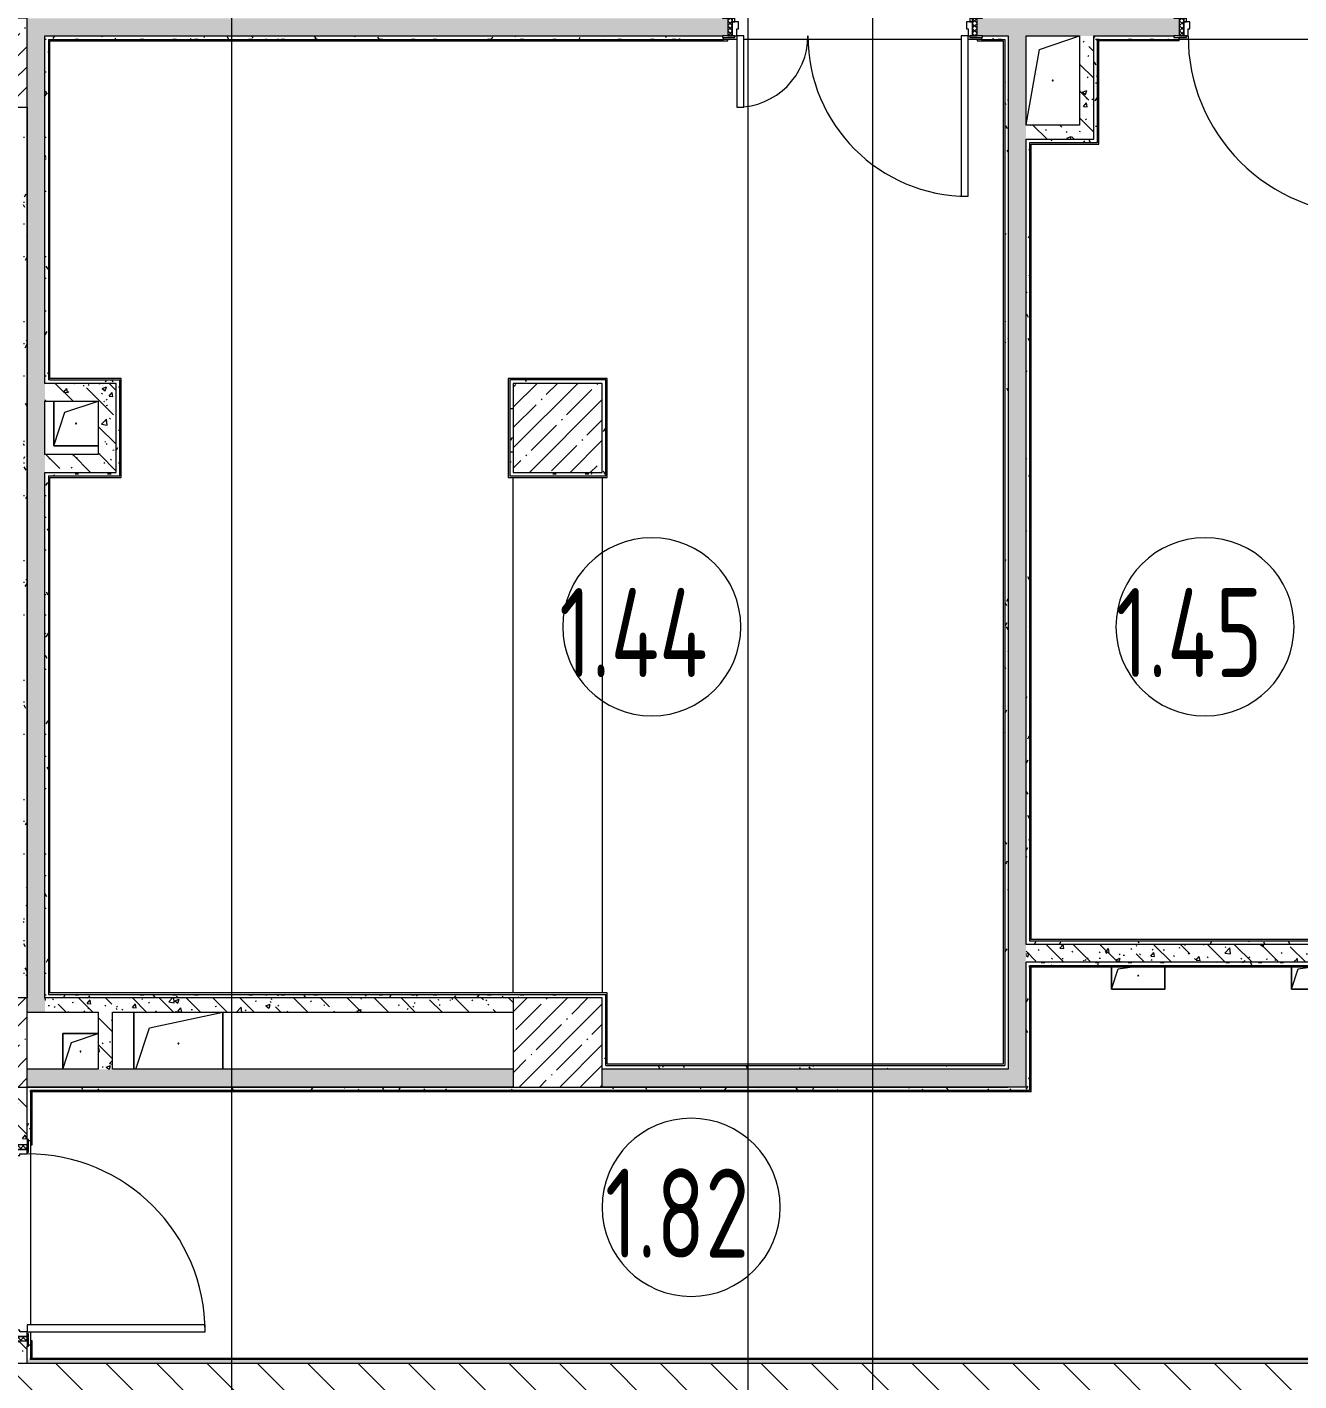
# Model space of a CAD drawing. Header units: millimetres. Extents: x -1113 to 415037, y -3642 to 354837.
# Drawn here: x 70875 to 78017, y 13364 to 20964 of the extents above; entities that cross this region are included whole.
import ezdxf

# ---------------------------------------------------------------- set-up
doc = ezdxf.new("R2010")
doc.units = ezdxf.units.MM
for name, color, linetype, lineweight in [('A-AREA-IDEN', 7, 'Continuous', 9), ('A-DOOR-2', 7, 'Continuous', 5), ('A-DOOR-FRAM-2', 7, 'Continuous', 5), ('A-FLOR', 7, 'Continuous', 9), ('A-GENM', 7, 'Continuous', 9), ('A-WALL', 7, 'Continuous', 5), ('I-WALL', 7, 'Continuous', 5), ('S-COLS', 7, 'Continuous', 9), ('S-COLS-1', 7, 'Continuous', 5), ('Оси', 7, 'Continuous', 9)]:
    doc.layers.add(name, color=color, linetype=linetype, lineweight=lineweight)
for name, color, linetype, lineweight, true_color in [('A-DOOR-1', 7, 'Continuous', 5, 0xc0c0c0), ('A-DOOR-FRAM-1', 7, 'Continuous', 5, 0xc0c0c0), ('A-WALL-1', 9, 'Continuous', 5, 0x808080), ('A-WALL-FNSH-1', 9, 'Continuous', 5, 0x808080)]:
    doc.layers.add(name, color=color, linetype=linetype, lineweight=lineweight, true_color=true_color)
doc.styles.add('СПДС', font='ГОСТ тип А.ttf', dxfattribs={"width": 0.9})
pattern_1 = [(135, (64.7, -136.06), (-150.8683, -150.8683), [213.36, -35.56, 7.112, -35.56]), (135, (64.7, 14.71), (-150.8683, -150.8683), []), (50, (64.7, -136.06), (255.05767, -22.3145), [26.67, -293.37]), (355, (64.7, -136.06), (-49.3404, 267.4791), [21.336, -234.696]), (100.451, (85.96, -137.92), (205.7195, 245.16356), [22.666, -249.326]), (46.184, (64.7, -64.94), (379.511, -58.86), [40.005, -440.055]), (96.636, (96.33, -69.85), (332.3634, 346.3991), [33.999, -373.989]), (351.184, (64.7, -64.94), (332.3669, 346.3953), [32.004, -352.044]), (21, (100.26, -82.72), (212.26017, -143.1711), [26.67, -293.37]), (326, (100.26, -82.72), (86.5224, 257.8632), [21.336, -234.696]), (71.451, (117.95, -94.65), (298.78395, 114.6901), [22.666, -249.326]), (37.5, (64.7, -136.06), (4.32385, 118.37751), [6.706, -225.146, 6.706, -231.546, -235.585]), (37.5, (64.7, -136.06), (4.32385, 118.37751), [-470.103, 6.706, -228.879]), (7.5, (64.7, -136.06), (93.54758, 140.2533), [6.706, -129.134, 6.706, -219.812, -89.789]), (7.5, (64.7, -136.06), (93.54758, 140.2533), [-362.356, 6.706, -83.083]), (327.5, (-14.6, -136.06), (189.82734, -8.02019), [6.706, -82.194, 6.706, -270.662, -368.046]), (327.5, (-14.6, -136.06), (189.82734, -8.02019), [-366.268, 6.706, -361.34]), (317.5, (-50.16, -136.06), (207.38114, 35.59764), [6.706, -108.864, 6.706, -177.495, -261.366]), (317.5, (-50.16, -136.06), (207.38114, 35.59764), [-299.771, 6.706, -254.66])]
pattern_2 = [(135, (1751.41, 114.685), (-14.14214, -14.14214), []), (225, (1751.41, 114.685), (14.14214, -14.14214), [])]
pattern_3 = [(45, (-371.384, 114.685), (-14.1421, 14.1421), []), (135, (-371.384, 114.685), (-14.1421, -14.1421), [])]
pattern_4 = [(0, (64.7, -136.06), (243.84, 60.96), [20.117, -162.763, 20.117, -162.763, -975.36]), (0, (64.7, -136.06), (243.84, 60.96), [-365.76, 20.117, -345.643, 20.117, -162.763, -426.72]), (0, (64.7, -136.06), (243.84, 60.96), [-914.4, 20.117, -101.803, 20.117, -284.683]), (120, (156.14, -105.58), (-174.71291, 180.691634), [20.117, -162.763, 20.117, -162.763, -975.36]), (120, (156.14, -105.58), (-174.71291, 180.691634), [-365.76, 20.117, -345.643, 20.117, -162.763, -426.72]), (120, (156.14, -105.58), (-174.71291, 180.691634), [-914.4, 20.117, -101.803, 20.117, -284.683]), (240, (186.62, 16.34), (-69.12709, -241.651634), [20.117, -162.763, 20.117, -162.763, -975.36]), (240, (186.62, 16.34), (-69.12709, -241.651634), [-365.76, 20.117, -345.643, 20.117, -162.763, -426.72]), (240, (186.62, 16.34), (-69.12709, -241.651634), [-914.4, 20.117, -101.803, 20.117, -284.683])]

# ---------------------------------------------------------------- blocks, each defined once
blk = doc.blocks.new('110_Дверь_СКБ_2Ст - Д-10а_п__ СОШ_Дв_1450x2100h_Горячий цех 2-32185694-Объем проектирования 1 этажа')
at = {"layer": 'A-DOOR-2'}
h = blk.add_hatch(dxfattribs=at)
h.set_pattern_fill('FP_56', color=256, style=0, pattern_type=2)
h.set_pattern_definition([(135, (1601.41, 114.685), (-14.14214, -14.14214), []), (225, (1601.41, 114.685), (14.14214, -14.14214), [])])
h.paths.add_polyline_path([(712.5, 50), (687.5, 50), (687.5, -50), (712.5, -50)])
at = {"layer": 'A-DOOR-FRAM-2'}
h = blk.add_hatch(dxfattribs=at)
h.set_pattern_fill('FP_57', color=256, style=0, pattern_type=2)
h.set_pattern_definition([(45, (-521.384, 114.685), (-14.1421, 14.1421), []), (135, (-521.384, 114.685), (-14.1421, -14.1421), [])])
h.paths.add_polyline_path([(-687.5, 50), (-687.5, -50), (-662.5, -50), (-662.5, 50)])
at = {"layer": 'A-DOOR-1'}
for p, q in [((-637.5, 950), (-637.5, 50)), ((-597.5, 950), (-637.5, 950)), ((-597.5, 50), (-597.5, 950)), ((662.5, 450), (622.5, 450)), ((622.5, 450), (622.5, 50)), ((662.5, 50), (662.5, 450)), ((-637.5, 50), (-597.5, 50)), ((622.5, 50), (662.5, 50))]:
    blk.add_line(p, q, dxfattribs=at)
for centre, radius, start, end in [((-637.5, 50), 900, 0, 90), ((662.5, 50), 400, 90, 180)]:
    blk.add_arc(centre, radius, start, end, dxfattribs=at)
at = {"layer": 'A-DOOR-FRAM-1'}
for p, q in [((-647.5, 58), (-717.5, 58)), ((-717.5, 58), (-717.5, 50)), ((-717.5, 50), (-647.5, 50)), ((-662.5, 50), (-687.5, 50)), ((-687.5, 50), (-687.5, -50)), ((-637.5, 50), (-662.5, 50)), ((-662.5, 50), (-662.5, -30)), ((-662.5, -50), (-662.5, 50)), ((-647.5, 50), (-647.5, 58)), ((-637.5, 10), (-637.5, 50)), ((-627.5, 10), (-637.5, 10)), ((-627.5, -30), (-627.5, 10)), ((662.5, 10), (652.5, 10)), ((652.5, 10), (652.5, -30)), ((662.5, 50), (662.5, 10)), ((687.5, 50), (662.5, 50)), ((742.5, 58), (672.5, 58)), ((672.5, 58), (672.5, 50)), ((672.5, 50), (742.5, 50)), ((687.5, -30), (687.5, 50)), ((712.5, 50), (687.5, 50)), ((687.5, 50), (687.5, -50)), ((712.5, -50), (712.5, 50)), ((742.5, 50), (742.5, 58)), ((-647.5, -50), (-717.5, -50)), ((-717.5, -50), (-717.5, -58)), ((-717.5, -58), (-647.5, -58)), ((-687.5, -50), (-662.5, -50)), ((-662.5, -30), (-627.5, -30)), ((-647.5, -30), (-662.5, -30)), ((-662.5, -30), (-662.5, -50)), ((-662.5, -50), (-647.5, -50)), ((-647.5, -50), (-647.5, -30)), ((-647.5, -58), (-647.5, -50)), ((652.5, -30), (687.5, -30)), ((687.5, -30), (672.5, -30)), ((672.5, -30), (672.5, -50)), ((672.5, -50), (687.5, -50)), ((742.5, -50), (672.5, -50)), ((672.5, -50), (672.5, -58)), ((672.5, -58), (742.5, -58)), ((687.5, -50), (687.5, -30)), ((687.5, -50), (712.5, -50)), ((742.5, -58), (742.5, -50))]:
    blk.add_line(p, q, dxfattribs=at)
blk = doc.blocks.new('110_Дверь_СКБ_1Ст_Внутренняя1 - Д-11п 1100x2100h_кладовые _все__ коридор _между помещениями блока столовой__ моечные _все_ 2-32102277-Объем проектирования 1 этажа')
at = {"layer": 'A-DOOR-2'}
h = blk.add_hatch(dxfattribs=at)
h.set_pattern_fill('FP_44', color=256, style=0, pattern_type=2)
h.set_pattern_definition(pattern_2)
h.paths.add_polyline_path([(537.5, -50), (562.5, -50), (562.5, 50), (537.5, 50)])
at = {"layer": 'A-DOOR-FRAM-2'}
h = blk.add_hatch(dxfattribs=at)
h.set_pattern_fill('FP_45', color=256, style=0, pattern_type=2)
h.set_pattern_definition(pattern_3)
h.paths.add_polyline_path([(-512.5, -50), (-512.5, 50), (-537.5, 50), (-537.5, -50)])
at = {"layer": 'A-DOOR-1'}
for p, q in [((-487.5, 1050), (-487.5, 50)), ((-447.5, 1050), (-487.5, 1050)), ((-447.5, 50), (-447.5, 1050)), ((-487.5, 50), (-447.5, 50))]:
    blk.add_line(p, q, dxfattribs=at)
blk.add_arc((-487.5, 50), 1000, 360, 90, dxfattribs=at)
at = {"layer": 'A-DOOR-FRAM-1'}
for p, q in [((-497.5, 58), (-567.5, 58)), ((-567.5, 58), (-567.5, 50)), ((-567.5, 50), (-497.5, 50)), ((-512.5, 50), (-537.5, 50)), ((-537.5, 50), (-537.5, -50)), ((-487.5, 50), (-512.5, 50)), ((-512.5, 50), (-512.5, -30)), ((-512.5, -50), (-512.5, 50)), ((-497.5, 50), (-512.5, 50)), ((-512.5, 50), (-512.5, 49)), ((-512.5, 49), (-497.5, 49)), ((-497.5, 50), (-497.5, 58)), ((-497.5, 49), (-497.5, 50)), ((-487.5, 10), (-487.5, 50)), ((-477.5, 10), (-487.5, 10)), ((-477.5, -30), (-477.5, 10)), ((512.5, 10), (502.5, 10)), ((502.5, 10), (502.5, -30)), ((512.5, 50), (512.5, 10)), ((537.5, 50), (512.5, 50)), ((592.5, 58), (522.5, 58)), ((522.5, 58), (522.5, 50)), ((537.5, 50), (522.5, 50)), ((522.5, 50), (522.5, 49)), ((522.5, 50), (592.5, 50)), ((522.5, 49), (537.5, 49)), ((537.5, -30), (537.5, 50)), ((562.5, 50), (537.5, 50)), ((537.5, 50), (537.5, -50)), ((537.5, 49), (537.5, 50)), ((562.5, -50), (562.5, 50)), ((592.5, 50), (592.5, 58)), ((-497.5, -50), (-567.5, -50)), ((-567.5, -50), (-567.5, -58)), ((-567.5, -58), (-497.5, -58)), ((-537.5, -50), (-512.5, -50)), ((-512.5, -30), (-477.5, -30)), ((-497.5, -30), (-512.5, -30)), ((-512.5, -30), (-512.5, -50)), ((-512.5, -50), (-497.5, -50)), ((-497.5, -50), (-497.5, -30)), ((-497.5, -58), (-497.5, -50)), ((502.5, -30), (537.5, -30)), ((537.5, -30), (522.5, -30)), ((522.5, -30), (522.5, -50)), ((522.5, -50), (537.5, -50)), ((592.5, -50), (522.5, -50)), ((522.5, -50), (522.5, -58)), ((522.5, -58), (592.5, -58)), ((537.5, -50), (537.5, -30)), ((537.5, -50), (562.5, -50)), ((592.5, -58), (592.5, -50))]:
    blk.add_line(p, q, dxfattribs=at)
blk = doc.blocks.new('BSC_Колонна _Прямоугольная - 500х500-V91-Объем проектирования 1 этажа')
at = {"layer": 'S-COLS-1'}
h = blk.add_hatch(dxfattribs=at)
h.set_pattern_fill('FP_109', color=256, style=0, pattern_type=2)
h.set_pattern_definition([(45, (-70560, -15400), (-114.04925, 114.04925), []), (45, (-70445.95, -15400), (-114.04925, 114.04925), [201.613, -40.323, 6.706, -33.617])])
h.paths.add_polyline_path([(-222.9, -250), (250, -250), (250, 250), (-250, 250), (-250, -250)])
for p, q in [((250, 250), (-250, 250)), ((-250, 250), (-250, -250)), ((250, -250), (250, 250)), ((-250, -250), (250, -250))]:
    blk.add_line(p, q, dxfattribs=at)
blk = doc.blocks.new('BSC_Колонна _Прямоугольная - 500х500-V92-Объем проектирования 1 этажа')
at = {"layer": 'S-COLS-1'}
h = blk.add_hatch(dxfattribs=at)
h.set_pattern_fill('FP_110', color=256, style=0, pattern_type=2)
h.set_pattern_definition([(45, (-73790, -15400), (-114.04925, 114.04925), []), (45, (-73675.95, -15400), (-114.04925, 114.04925), [201.613, -40.323, 6.706, -33.617])])
h.paths.add_polyline_path([(250, -250), (250, 250), (-250, 250), (-250, -250), (157.5, -250)])
for p, q in [((250, 250), (-250, 250)), ((-250, 250), (-250, -250)), ((250, -250), (250, 250)), ((-250, -250), (250, -250))]:
    blk.add_line(p, q, dxfattribs=at)
blk = doc.blocks.new('GM_Отверстие прямоугольное _в плите_ - Отверстие-V130-Объем проектирования 1 этажа')
at = {"layer": 'A-GENM'}
for p, q in [((-150, -75), (-150, 47)), ((-150, 47), (-150, -75)), ((-150, -75), (-112.5, 37.5)), ((-112.5, 37.5), (-46, 47)), ((150, 47), (150, -75)), ((150, -75), (150, 47)), ((150, -75), (-150, -75)), ((-150, -75), (150, -75))]:
    blk.add_line(p, q, dxfattribs=at)
for start, end in [(360, 180), (180, 360)]:
    blk.add_arc((0, 0), 2.5, start, end, dxfattribs=at)
blk = doc.blocks.new('BSC_Колонна _Прямоугольная - 500х500-V131-Объем проектирования 1 этажа')
at = {"layer": 'S-COLS-1'}
h = blk.add_hatch(dxfattribs=at)
h.set_pattern_fill('FP_132', color=256, style=0, pattern_type=2)
h.set_pattern_definition([(45, (-70560, -20900), (-114.04925, 114.04925), []), (45, (-70445.95, -20900), (-114.04925, 114.04925), [201.613, -40.323, 6.706, -33.617])])
h.paths.add_polyline_path([(-250, -250), (250, -250), (250, 250), (-250, 250), (-250, -237.6)])
for p, q in [((250, 250), (-250, 250)), ((-250, 250), (-250, -250)), ((250, -250), (250, 250)), ((-250, -250), (250, -250))]:
    blk.add_line(p, q, dxfattribs=at)
blk = doc.blocks.new('BSC_Колонна _Прямоугольная - 500х500-V133-Объем проектирования 1 этажа')
at = {"layer": 'S-COLS-1'}
h = blk.add_hatch(dxfattribs=at)
h.set_pattern_fill('FP_135', color=256, style=0, pattern_type=2)
h.set_pattern_definition([(45, (-73790, -18850), (-114.04925, 114.04925), []), (45, (-73675.95, -18850), (-114.04925, 114.04925), [201.613, -40.323, 6.706, -33.617])])
h.paths.add_polyline_path([(157.5, -250), (250, -250), (250, 250), (-250, 250), (-250, -250)])
for p, q in [((250, 250), (-250, 250)), ((-250, 250), (-250, -250)), ((250, -250), (250, 250)), ((-250, -250), (250, -250))]:
    blk.add_line(p, q, dxfattribs=at)
blk = doc.blocks.new('GM_Отверстие прямоугольное _в плите_ - Отверстие-V161-Объем проектирования 1 этажа')
at = {"layer": 'A-GENM'}
for p, q in [((-100, -100), (-100, 100)), ((-100, 100), (100, 100)), ((100, 100), (-100, 100)), ((-100, 100), (-100, -100)), ((-50, 50), (100, 100)), ((-100, -100), (-50, 50))]:
    blk.add_line(p, q, dxfattribs=at)
for start, end in [(360, 180), (180, 360)]:
    blk.add_arc((0, 0), 2.5, start, end, dxfattribs=at)
blk = doc.blocks.new('GM_Отверстие прямоугольное _в плите_ - Отверстие-21958087-Объем проектирования 1 этажа')
at = {"layer": 'A-GENM'}
for p, q in [((-250, -145), (-250, 175)), ((-250, 175), (-250, -145)), ((-162.5, 87.5), (250, 175)), ((250, 175), (250, -145)), ((250, -145), (250, 175)), ((-240, -145), (-162.5, 87.5))]:
    blk.add_line(p, q, dxfattribs=at)
for start, end in [(360, 180), (180, 360)]:
    blk.add_arc((0, 0), 2.5, start, end, dxfattribs=at)
blk = doc.blocks.new('GM_Отверстие прямоугольное _в плите_ - Отверстие-21606385-Объем проектирования 1 этажа')
at = {"layer": 'A-GENM'}
for p, q in [((-75, 175), (150, 250)), ((-149.7, -248.3), (-75, 175))]:
    blk.add_line(p, q, dxfattribs=at)
for start, end in [(360, 180), (180, 360)]:
    blk.add_arc((0, 0), 2.5, start, end, dxfattribs=at)
blk = doc.blocks.new('110_Дверь_СКБ_1Ст_Внутренняя1 - Д-12 EIW 1100x2100h_кладовые _все__ коридор _между помещениями блока столовой__ моечные _все_-32933558-Объем проектирования 1 этажа')
at = {"layer": 'A-DOOR-2'}
h = blk.add_hatch(dxfattribs=at)
h.set_pattern_fill('FP_44', color=256, style=0, pattern_type=2)
h.set_pattern_definition(pattern_2)
h.paths.add_polyline_path([(562.5, 50), (537.5, 50), (537.5, -50), (562.5, -50)])
at = {"layer": 'A-DOOR-FRAM-2'}
h = blk.add_hatch(dxfattribs=at)
h.set_pattern_fill('FP_45', color=256, style=0, pattern_type=2)
h.set_pattern_definition(pattern_3)
h.paths.add_polyline_path([(-512.5, 50), (-537.5, 50), (-537.5, -50), (-512.5, -50)])
at = {"layer": 'A-DOOR-1'}
for p, q in [((512.5, 1050), (472.5, 1050)), ((472.5, 1050), (472.5, 50)), ((512.5, 50), (512.5, 1050)), ((472.5, 50), (512.5, 50))]:
    blk.add_line(p, q, dxfattribs=at)
blk.add_arc((512.5, 50), 1000, 90, 180, dxfattribs=at)
at = {"layer": 'A-DOOR-FRAM-1'}
for p, q in [((-497.5, 58), (-567.5, 58)), ((-567.5, 58), (-567.5, 50)), ((-567.5, 50), (-497.5, 50)), ((-512.5, 50), (-537.5, 50)), ((-537.5, 50), (-537.5, -50)), ((-487.5, 50), (-512.5, 50)), ((-512.5, 50), (-512.5, -30)), ((-512.5, -50), (-512.5, 50)), ((-497.5, 50), (-512.5, 50)), ((-512.5, 50), (-512.5, 49)), ((-512.5, 49), (-497.5, 49)), ((-497.5, 50), (-497.5, 58)), ((-497.5, 49), (-497.5, 50)), ((-487.5, 10), (-487.5, 50)), ((-477.5, 10), (-487.5, 10)), ((-477.5, -30), (-477.5, 10)), ((512.5, 10), (502.5, 10)), ((502.5, 10), (502.5, -30)), ((512.5, 50), (512.5, 10)), ((537.5, 50), (512.5, 50)), ((592.5, 58), (522.5, 58)), ((522.5, 58), (522.5, 50)), ((537.5, 50), (522.5, 50)), ((522.5, 50), (522.5, 49)), ((522.5, 50), (592.5, 50)), ((522.5, 49), (537.5, 49)), ((537.5, -30), (537.5, 50)), ((562.5, 50), (537.5, 50)), ((537.5, 50), (537.5, -50)), ((537.5, 49), (537.5, 50)), ((562.5, -50), (562.5, 50)), ((592.5, 50), (592.5, 58)), ((-497.5, -50), (-567.5, -50)), ((-567.5, -50), (-567.5, -58)), ((-567.5, -58), (-497.5, -58)), ((-537.5, -50), (-512.5, -50)), ((-512.5, -30), (-477.5, -30)), ((-497.5, -30), (-512.5, -30)), ((-512.5, -30), (-512.5, -50)), ((-512.5, -50), (-497.5, -50)), ((-497.5, -50), (-497.5, -30)), ((-497.5, -58), (-497.5, -50)), ((502.5, -30), (537.5, -30)), ((537.5, -30), (522.5, -30)), ((522.5, -30), (522.5, -50)), ((522.5, -50), (537.5, -50)), ((592.5, -50), (522.5, -50)), ((522.5, -50), (522.5, -58)), ((522.5, -58), (592.5, -58)), ((537.5, -50), (537.5, -30)), ((537.5, -50), (562.5, -50)), ((592.5, -58), (592.5, -50))]:
    blk.add_line(p, q, dxfattribs=at)
blk = doc.blocks.new('GM_Отверстие прямоугольное _в плите_ - Отверстие-V203-Объем проектирования 1 этажа')
at = {"layer": 'A-GENM'}
for p, q in [((-125, -125), (-125, 125)), ((-125, 125), (-125, -125)), ((-62.5, 62.5), (125, 125)), ((-125, -125), (-62.5, 62.5)), ((125, -125), (-125, -125)), ((-125, -125), (125, -125))]:
    blk.add_line(p, q, dxfattribs=at)
for start, end in [(360, 180), (180, 360)]:
    blk.add_arc((0, 0), 2.5, start, end, dxfattribs=at)
blk = doc.blocks.new('Марка_Помещения - Номер-25198446-Объем проектирования 1 этажа')
at = {"layer": 'A-AREA-IDEN'}
for start, end in [(360, 180), (180, 360)]:
    blk.add_arc((0, 0), 2.5, start, end, dxfattribs=at)

msp = doc.modelspace()

# ---------------------------------------------------------------- hatches: boundary and pattern name
at = {"layer": 'I-WALL'}
h = msp.add_hatch(dxfattribs=at)
h.set_pattern_fill('FP_41', color=256, style=0, pattern_type=2)
h.set_pattern_definition(pattern_1)
h.paths.add_polyline_path([(78474.5, 20913.9), (78644.5, 20913.9), (78644.5, 21013.9), (78444.5, 21013.9), (78444.5, 20913.9)])
h.paths.add_polyline_path([(76239.5, 20913.9), (77344.5, 20913.9), (77344.5, 21013.9), (76209.5, 21013.9), (76209.5, 20913.9), (76234.5, 20913.9)])
h.paths.add_polyline_path([(70274.7, 20913.9), (70374.7, 20913.9), (70374.7, 21013.9), (70249.7, 21013.8), (70249.7, 20913.9)])
h.paths.add_polyline_path([(70874.7, 20913.9), (74809.5, 20913.9), (74809.5, 21013.9), (70874.7, 21013.9), (70874.7, 20928.2)])
h.paths.add_polyline_path([(69149.7, 20913.9), (69149.7, 21013.9), (68334.7, 21013.9), (68334.7, 20913.9), (69124.7, 20913.9)])
h = msp.add_hatch(dxfattribs=at)
h.set_pattern_fill('FP_41', color=256, style=0, pattern_type=2)
h.set_pattern_definition(pattern_1)
h.paths.add_polyline_path([(70974.7, 15433.9), (70974.7, 20913.9), (70874.7, 20913.9), (70874.7, 15433.9), (70917.6, 15433.9)])
h = msp.add_hatch(dxfattribs=at)
h.set_pattern_fill('FP_191', color=256, style=0, pattern_type=2)
h.set_pattern_definition(pattern_4)
h.paths.add_polyline_path([(70974.7, 18983.9), (70994.7, 18984.4), (70994.7, 20913.9), (70974.7, 20913.9), (70974.7, 19996.3)])
h = msp.add_hatch(dxfattribs=at)
h.set_pattern_fill('FP_191', color=256, style=0, pattern_type=2)
h.set_pattern_definition(pattern_4)
h.paths.add_polyline_path([(71394.7, 20893.9), (74784.5, 20893.9), (74784.5, 20905.9), (74779.5, 20905.9), (74779.5, 20913.9), (70994.7, 20913.9), (70994.8, 20893.9), (71015.6, 20893.9)])
h.paths.add_polyline_path([(76364.5, 20893.9), (76384.5, 20893.9), (76384.5, 20913.9), (76239.5, 20913.2), (76239.5, 20905.9), (76234.5, 20905.9), (76234.5, 20893.9), (76333.1, 20893.9)])
h = msp.add_hatch(dxfattribs=at)
h.set_pattern_fill('FP_41', color=256, style=0, pattern_type=2)
h.set_pattern_definition(pattern_1)
h.paths.add_polyline_path([(76484.5, 15013.9), (76484.2, 20913.9), (76384.5, 20913.9), (76384.5, 15013.9)])
h = msp.add_hatch(dxfattribs=at)
h.set_pattern_fill('FP_41', color=256, style=0, pattern_type=2)
h.set_pattern_definition(pattern_1)
h.paths.add_polyline_path([(76864.2, 20413.9), (76864.2, 20913.9), (76784.2, 20913.9), (76784.2, 20413.9)])
h = msp.add_hatch(dxfattribs=at)
h.set_pattern_fill('FP_191', color=256, style=0, pattern_type=2)
h.set_pattern_definition(pattern_4)
h.paths.add_polyline_path([(78624.5, 20893.9), (78624.4, 20913.9), (78474.5, 20913.9), (78474.5, 20905.9), (78444.5, 20905.9), (78444.5, 20893.9), (78624.5, 20893.9)])
h.paths.add_polyline_path([(77106.8, 20893.9), (77344.5, 20893.9), (77344.5, 20905.9), (77314.5, 20905.9), (77314.5, 20913.9), (76864.2, 20913.9), (76864.2, 20893.9), (76884.5, 20893.9)])
h = msp.add_hatch(dxfattribs=at)
h.set_pattern_fill('FP_191', color=256, style=0, pattern_type=2)
h.set_pattern_definition(pattern_4)
h.paths.add_polyline_path([(76384.5, 15133.9), (76384.5, 20893.9), (76364.5, 20893.9), (76364.5, 15133.9)])
h = msp.add_hatch(dxfattribs=at)
h.set_pattern_fill('FP_191', color=256, style=0, pattern_type=2)
h.set_pattern_definition(pattern_4)
h.paths.add_polyline_path([(76884.2, 20313.9), (76884.2, 20893.9), (76864.2, 20893.9), (76864.2, 20313.9)])
h = msp.add_hatch(dxfattribs=at)
h.set_pattern_fill('FP_191', color=256, style=0, pattern_type=2)
h.set_pattern_definition(pattern_4)
h.paths.add_polyline_path([(70854.7, 15533.9), (70874.7, 15533.9), (70874.7, 20513.9), (70854.7, 20513.9), (70854.7, 15554.9)])
h = msp.add_hatch(dxfattribs=at)
h.set_pattern_fill('FP_41', color=256, style=0, pattern_type=2)
h.set_pattern_definition(pattern_1)
h.paths.add_polyline_path([(76504.5, 20333.9), (76864.2, 20333.9), (76864.2, 20413.9), (76484.5, 20413.9), (76484.5, 20333.9), (76500.5, 20333.9)])
h = msp.add_hatch(dxfattribs=at)
h.set_pattern_fill('FP_191', color=256, style=0, pattern_type=2)
h.set_pattern_definition(pattern_4)
h.paths.add_polyline_path([(76863.5, 20313.9), (76864.2, 20313.9), (76864.2, 20333.9), (76484.5, 20333.9), (76484.5, 20313.9), (76784.2, 20313.9)])
h = msp.add_hatch(dxfattribs=at)
h.set_pattern_fill('FP_191', color=256, style=0, pattern_type=2)
h.set_pattern_definition(pattern_4)
h.paths.add_polyline_path([(76484.5, 15833.9), (76504.5, 15834), (76504.5, 20313.9), (76484.5, 20313.9), (76484.5, 16816.4)])
h = msp.add_hatch(dxfattribs=at)
h.set_pattern_fill('FP_191', color=256, style=0, pattern_type=2)
h.set_pattern_definition(pattern_4)
h.paths.add_polyline_path([(70974.7, 18963.9), (71374.7, 18963.9), (71373.9, 18983.9), (70974.7, 18983.9)])
h = msp.add_hatch(dxfattribs=at)
h.set_pattern_fill('FP_41', color=256, style=0, pattern_type=2)
h.set_pattern_definition(pattern_1)
h.paths.add_polyline_path([(70994.7, 18863.9), (71274.7, 18863.9), (71274.7, 18963.9), (70974.7, 18963.9), (70974.7, 18863.9), (70979.8, 18863.9)])
h = msp.add_hatch(dxfattribs=at)
h.set_pattern_fill('FP_41', color=256, style=0, pattern_type=2)
h.set_pattern_definition(pattern_1)
h.paths.add_polyline_path([(71374.7, 18563.9), (71374.7, 18963.9), (71274.7, 18963.9), (71274.7, 18563.9)])
h = msp.add_hatch(dxfattribs=at)
h.set_pattern_fill('FP_191', color=256, style=0, pattern_type=2)
h.set_pattern_definition(pattern_4)
h.paths.add_polyline_path([(71394.7, 18463.9), (71394.7, 18983.9), (71374.7, 18983.9), (71374.7, 18463.9)])
h = msp.add_hatch(dxfattribs=at)
h.set_pattern_fill('FP_191', color=256, style=0, pattern_type=2)
h.set_pattern_definition(pattern_4)
h.paths.add_polyline_path([(73584.7, 18963.9), (74104.7, 18963.9), (74103.9, 18983.9), (73584.7, 18983.9)])
h = msp.add_hatch(dxfattribs=at)
h.set_pattern_fill('FP_191', color=256, style=0, pattern_type=2)
h.set_pattern_definition(pattern_4)
h.paths.add_polyline_path([(73604.7, 18443.9), (73604.7, 18963.9), (73584.7, 18963.9), (73584.7, 18443.9)])
h = msp.add_hatch(dxfattribs=at)
h.set_pattern_fill('FP_191', color=256, style=0, pattern_type=2)
h.set_pattern_definition(pattern_4)
h.paths.add_polyline_path([(74104.7, 18463.9), (74124.7, 18463.9), (74124.7, 18983.9), (74104.7, 18983.9), (74104.7, 18936.3)])
h = msp.add_hatch(dxfattribs=at)
h.set_pattern_fill('FP_41', color=256, style=0, pattern_type=2)
h.set_pattern_definition(pattern_1)
h.paths.add_polyline_path([(71274.7, 18463.9), (71374.7, 18463.9), (71374.7, 18563.9), (70974.7, 18563.9), (70974.7, 18463.9), (71024.7, 18463.9)])
h = msp.add_hatch(dxfattribs=at)
h.set_pattern_fill('FP_191', color=256, style=0, pattern_type=2)
h.set_pattern_definition(pattern_4)
h.paths.add_polyline_path([(70994.7, 15533.9), (70994.7, 18463.9), (70974.7, 18463.9), (70974.7, 15533.9)])
h = msp.add_hatch(dxfattribs=at)
h.set_pattern_fill('FP_191', color=256, style=0, pattern_type=2)
h.set_pattern_definition(pattern_4)
h.paths.add_polyline_path([(71015.6, 18443.9), (71394.7, 18443.9), (71394.7, 18463.9), (70994.7, 18463.9), (70994.8, 18443.9)])
h = msp.add_hatch(dxfattribs=at)
h.set_pattern_fill('FP_191', color=256, style=0, pattern_type=2)
h.set_pattern_definition(pattern_4)
h.paths.add_polyline_path([(74104.7, 18443.9), (74124.7, 18443.9), (74124.7, 18463.9), (73604.7, 18463.9), (73604.7, 18443.9), (74012.2, 18443.9)])
h = msp.add_hatch(dxfattribs=at)
h.set_pattern_fill('FP_191', color=256, style=0, pattern_type=2)
h.set_pattern_definition(pattern_4)
h.paths.add_polyline_path([(78644.5, 15813.9), (78644.5, 15833.9), (76484.5, 15833.9), (76484.5, 15813.9), (78624.5, 15813.9)])
h = msp.add_hatch(dxfattribs=at)
h.set_pattern_fill('FP_41', color=256, style=0, pattern_type=2)
h.set_pattern_definition(pattern_1)
h.paths.add_polyline_path([(76484.5, 15713.9), (78644.5, 15713.9), (78644.5, 15813.9), (76484.5, 15813.9), (76484.5, 15756.4)])
h = msp.add_hatch(dxfattribs=at)
h.set_pattern_fill('FP_191', color=256, style=0, pattern_type=2)
h.set_pattern_definition(pattern_4)
h.paths.add_polyline_path([(76484.5, 15693.9), (78624.7, 15693.9), (78624.7, 15713.9), (76484.5, 15713.9)])
h = msp.add_hatch(dxfattribs=at)
h.set_pattern_fill('FP_191', color=256, style=0, pattern_type=2)
h.set_pattern_definition(pattern_4)
h.paths.add_polyline_path([(76504.5, 14993.9), (76504.5, 15693.9), (76484.5, 15693.7), (76484.5, 14993.9)])
h = msp.add_hatch(dxfattribs=at)
h.set_pattern_fill('FP_191', color=256, style=0, pattern_type=2)
h.set_pattern_definition(pattern_4)
h.paths.add_polyline_path([(70854.7, 15513.9), (70874.7, 15513.9), (70872.7, 15533.9), (68619.7, 15533.9), (68619.8, 15513.9), (70374.7, 15513.9)])
h = msp.add_hatch(dxfattribs=at)
h.set_pattern_fill('FP_191', color=256, style=0, pattern_type=2)
h.set_pattern_definition(pattern_4)
h.paths.add_polyline_path([(74012.2, 15513.9), (74104.7, 15513.9), (74104.7, 15533.9), (70974.7, 15533.9), (70974.7, 15513.9), (73604.7, 15513.9)])
h = msp.add_hatch(dxfattribs=at)
h.set_pattern_fill('FP_41', color=256, style=0, pattern_type=2)
h.set_pattern_definition(pattern_1)
h.paths.add_polyline_path([(70994.7, 15433.9), (73604.7, 15433.9), (73604.7, 15513.9), (70974.7, 15513.9), (70974.7, 15433.9), (70981, 15433.9)])
h = msp.add_hatch(dxfattribs=at)
h.set_pattern_fill('FP_191', color=256, style=0, pattern_type=2)
h.set_pattern_definition(pattern_4)
h.paths.add_polyline_path([(74124.7, 15133.9), (74124.7, 15533.9), (74104.7, 15533.9), (74104.7, 15133.9)])
h = msp.add_hatch(dxfattribs=at)
h.set_pattern_fill('FP_41', color=256, style=0, pattern_type=2)
h.set_pattern_definition(pattern_1)
h.paths.add_polyline_path([(71354.7, 15113.9), (71354.7, 15433.9), (71274.7, 15433.9), (71274.7, 15113.9)])
h = msp.add_hatch(dxfattribs=at)
h.set_pattern_fill('FP_191', color=256, style=0, pattern_type=2)
h.set_pattern_definition(pattern_4)
h.paths.add_polyline_path([(76075.2, 15113.9), (76384.5, 15113.9), (76384.5, 15133.9), (74104.7, 15133.9), (74104.7, 15113.9), (75080, 15113.9)])
h = msp.add_hatch(dxfattribs=at)
h.set_pattern_fill('FP_41', color=256, style=0, pattern_type=2)
h.set_pattern_definition(pattern_1)
h.paths.add_polyline_path([(76364.5, 15013.9), (76384.5, 15013.9), (76384.5, 15113.9), (74104.7, 15113.9), (74104.7, 15013.9), (76075.2, 15013.9)])
h.paths.add_polyline_path([(70894.7, 15013.9), (73604.7, 15013.9), (73604.7, 15113.9), (70874.7, 15113.9), (70874.7, 15013.9)])
h = msp.add_hatch(dxfattribs=at)
h.set_pattern_fill('FP_41', color=256, style=0, pattern_type=2)
h.set_pattern_definition(pattern_1)
h.paths.add_polyline_path([(70820.4, 13463.9), (70874.7, 13463.9), (70874.7, 13588.9), (70774.7, 13588.9), (70774.7, 13463.9), (70794.7, 13463.9)])
h.paths.add_polyline_path([(70874.7, 14688.9), (70874.7, 15013.9), (70774.7, 15013.9), (70774.7, 14688.9)])
h = msp.add_hatch(dxfattribs=at)
h.set_pattern_fill('FP_191', color=256, style=0, pattern_type=2)
h.set_pattern_definition(pattern_4)
h.paths.add_polyline_path([(76484.5, 14993.9), (76484.5, 15013.9), (70874.7, 15013.9), (70874.7, 14993.9), (76384.5, 14993.9)])
h = msp.add_hatch(dxfattribs=at)
h.set_pattern_fill('FP_191', color=256, style=0, pattern_type=2)
h.set_pattern_definition(pattern_4)
h.paths.add_polyline_path([(70894.7, 13483.9), (70894.7, 13563.9), (70882.7, 13563.9), (70882.7, 13558.9), (70874.7, 13558.9), (70874.7, 13483.9)])
h.paths.add_polyline_path([(70894.7, 14713.9), (70894.7, 14993.9), (70874.7, 14993.9), (70875.1, 14718.9), (70882.7, 14718.9), (70882.7, 14713.9)])
h = msp.add_hatch(dxfattribs=at)
h.set_pattern_fill('FP_23', color=256, style=0, pattern_type=2)
h.set_pattern_definition([(135, (64.7, -136.06), (-141.42136, -141.42136), [])])
h.paths.add_polyline_path([(77344.5, 13263.9), (84764.7, 13263.9), (84764.7, 13463.9), (68714.7, 13463.9), (68714.7, 13263.9), (77286.3, 13263.9)])
h = msp.add_hatch(dxfattribs=at)
h.set_pattern_fill('FP_191', color=256, style=0, pattern_type=2)
h.set_pattern_definition(pattern_4)
h.paths.add_polyline_path([(85174.7, 13463.9), (85174.7, 13471.9), (85204.7, 13471.9), (85204.7, 13483.9), (70874.7, 13483.9), (70874.7, 13463.9), (85104.7, 13463.9)])
h.paths.add_polyline_path([(86314.7, 13463.9), (86334.7, 13463.9), (86334.7, 13483.9), (86154.7, 13483.9), (86154.7, 13471.9), (86184.7, 13471.9), (86184.7, 13463.9)])

# ---------------------------------------------------------------- linework, layer by layer
at = {"layer": 'A-FLOR'}
for p, q in [((74784.5, 20893.9), (74784.5, 20905.9)), ((76233.5, 20905.9), (76233.5, 20893.9)), ((77344.5, 20893.9), (77344.5, 20905.9)), ((74859.5, 20893.9), (74809.5, 20893.9)), ((76119.5, 20893.9), (74899.5, 20893.9)), ((76233.5, 20893.9), (76159.5, 20893.9)), ((78354.5, 20893.9), (77344.5, 20893.9)), ((73604.7, 15541.9), (73604.7, 18435.9)), ((74104.7, 18436.2), (74104.7, 15541.9)), ((70882.7, 14713.9), (70894.7, 14713.9)), ((70894.7, 14696.4), (70894.7, 13678.9)), ((70894.7, 13638.9), (70894.7, 13588.9)), ((70894.7, 13563.9), (70882.7, 13563.9))]:
    msp.add_line(p, q, dxfattribs=at)
at = {"layer": 'A-WALL'}
for p, q in [((70994.7, 20893.9), (74784.5, 20893.9)), ((70994.7, 20893.9), (70994.7, 18983.9)), ((76234.5, 20893.9), (76364.5, 20893.9)), ((76364.5, 20893.9), (76364.5, 15133.9)), ((76884.2, 20893.9), (77344.5, 20893.9)), ((76864.2, 20313.9), (76504.5, 20313.9)), ((76504.5, 20313.9), (76504.5, 15833.9)), ((70994.7, 18443.9), (71394.7, 18443.9)), ((70994.7, 18443.9), (70994.7, 15533.9)), ((76504.5, 15833.9), (78624.5, 15833.9)), ((78624.7, 15693.9), (76504.5, 15693.9)), ((70994.7, 15533.9), (74124.7, 15533.9)), ((74124.7, 15133.9), (74124.7, 15533.9)), ((74124.7, 15133.9), (76364.5, 15133.9)), ((76484.5, 14993.9), (70894.7, 14993.9)), ((85204.7, 13483.9), (70894.7, 13483.9))]:
    msp.add_line(p, q, dxfattribs=at)
at = {"layer": 'A-WALL-1'}
for p, q in [((70974.7, 18963.9), (70974.7, 20913.9)), ((70974.7, 20913.9), (74779.5, 20913.9)), ((76234.5, 20905.9), (76234.5, 20893.9)), ((76239.5, 20913.9), (76384.5, 20913.9)), ((76384.5, 20913.9), (76384.5, 15113.9)), ((76484.5, 20413.9), (76484.5, 20913.9)), ((76484.5, 20913.9), (76784.2, 20913.9)), ((76784.2, 20913.9), (76784.2, 20413.9)), ((76864.2, 20913.9), (77314.5, 20913.9)), ((76864.2, 20333.9), (76864.2, 20913.9)), ((76884.2, 20885.9), (76884.2, 20893.9)), ((70874.7, 20513.9), (70874.7, 15513.9)), ((70874.7, 15513.9), (70874.7, 20513.9)), ((76784.2, 20413.9), (76484.5, 20413.9)), ((76484.5, 15813.9), (76484.5, 20333.9)), ((76484.5, 20333.9), (76864.2, 20333.9)), ((71374.7, 18963.9), (70974.7, 18963.9)), ((71002.7, 18983.9), (70994.7, 18983.9)), ((71374.7, 18463.9), (71374.7, 18963.9)), ((71394.7, 18443.9), (71394.7, 18983.9)), ((74124.7, 18983.9), (73584.7, 18983.9)), ((73584.7, 18983.9), (73584.7, 18443.9)), ((74124.7, 18443.9), (74124.7, 18983.9)), ((70974.7, 18563.9), (70974.7, 18863.9)), ((70974.7, 18863.9), (71274.7, 18863.9)), ((71274.7, 18863.9), (71274.7, 18563.9)), ((71274.7, 18563.9), (70974.7, 18563.9)), ((70974.7, 15513.9), (70974.7, 18463.9)), ((70974.7, 18463.9), (71374.7, 18463.9)), ((73584.7, 18443.9), (74124.7, 18443.9)), ((78644.5, 15813.9), (76484.5, 15813.9)), ((76484.5, 15013.9), (76484.5, 15713.9)), ((78644.7, 15713.9), (76484.5, 15713.9)), ((76504.5, 15685.9), (76504.5, 15693.9)), ((73604.7, 15513.9), (70974.7, 15513.9)), ((70874.7, 15433.9), (71274.7, 15433.9)), ((71274.7, 15433.9), (71274.7, 15113.9)), ((71354.7, 15113.9), (71354.7, 15433.9)), ((71354.7, 15433.9), (73604.7, 15433.9)), ((71274.7, 15113.9), (70874.7, 15113.9)), ((73604.7, 15113.9), (71354.7, 15113.9)), ((76384.5, 15113.9), (74104.7, 15113.9)), ((70874.7, 15013.9), (73604.7, 15013.9)), ((70874.7, 14718.9), (70874.7, 15013.9)), ((73604.7, 15013.9), (70874.7, 15013.9)), ((70894.7, 14985.9), (70894.7, 14993.9)), ((74104.7, 15013.9), (76384.5, 15013.9)), ((76484.5, 15013.9), (74104.7, 15013.9)), ((70874.7, 13463.9), (70874.7, 13558.9)), ((66624.7, 13463.9), (85174.7, 13463.9)), ((70894.7, 13483.9), (70894.7, 13491.9))]:
    msp.add_line(p, q, dxfattribs=at)
at = {"layer": 'A-WALL-FNSH-1'}
for p, q in [((71002.7, 20885.9), (74809.5, 20885.9)), ((71002.7, 18991.9), (71002.7, 20885.9)), ((74809.5, 20893.9), (74784.5, 20893.9)), ((74809.5, 20885.9), (74809.5, 20893.9)), ((76209.5, 20893.9), (76209.5, 20885.9)), ((76209.5, 20885.9), (76356.5, 20885.9)), ((76234.5, 20893.9), (76233.5, 20893.9)), ((76356.5, 20885.9), (76356.5, 15141.9)), ((76884.2, 20885.9), (76884.2, 20313.9)), ((77344.5, 20885.9), (76884.2, 20885.9)), ((76892.2, 20305.9), (76892.2, 20885.9)), ((77344.5, 20885.9), (77344.5, 20893.9)), ((76512.5, 20305.9), (76892.2, 20305.9)), ((76512.5, 15841.9), (76512.5, 20305.9)), ((76884.2, 20313.9), (76864.2, 20313.9)), ((71402.7, 18991.9), (71002.7, 18991.9)), ((71002.7, 18983.9), (71394.7, 18983.9)), ((71402.7, 18435.9), (71402.7, 18991.9)), ((74132.7, 18991.9), (73576.7, 18991.9)), ((73576.7, 18991.9), (73576.7, 18435.9)), ((74132.7, 18435.9), (74132.7, 18991.9)), ((71002.7, 18435.9), (71402.7, 18435.9)), ((71002.7, 15541.9), (71002.7, 18435.9)), ((73576.7, 18435.9), (74132.7, 18435.9)), ((78616.5, 15841.9), (76512.5, 15841.9)), ((76504.5, 15685.9), (76504.5, 14993.9)), ((78616.7, 15685.9), (76504.5, 15685.9)), ((76512.5, 14985.9), (76512.5, 15685.9)), ((74132.7, 15541.9), (71002.7, 15541.9)), ((74132.7, 15141.9), (74132.7, 15541.9)), ((76356.5, 15141.9), (74132.7, 15141.9)), ((70894.7, 14985.9), (70894.7, 14696.4)), ((76512.5, 14985.9), (70894.7, 14985.9)), ((70902.7, 14688.9), (70902.7, 14985.9)), ((76504.5, 14993.9), (76484.5, 14993.9)), ((70894.7, 14688.9), (70902.7, 14688.9)), ((70894.7, 13588.9), (70894.7, 13491.9)), ((70902.7, 13588.9), (70894.7, 13588.9)), ((70902.7, 13491.9), (70902.7, 13588.9)), ((70894.7, 13491.9), (85204.7, 13491.9))]:
    msp.add_line(p, q, dxfattribs=at)
at = {"layer": 'Оси'}
for points in [[(75624.7, -2042.3), (75624.7, 2957.7), (75624.7, 22442), (75624.7, 27442)], [(72024.7, -2042.3), (72024.7, 2957.7), (72024.7, 22262), (72024.7, 27262)], [(74924.7, -2042.3), (74924.7, 2957.7), (74924.7, 22262), (74924.7, 27262)]]:
    msp.add_lwpolyline(points, dxfattribs=at)

# ---------------------------------------------------------------- block references
at = {"layer": 'A-AREA-IDEN', "xscale": 199.9999999999999, "yscale": 199.9999999999999, "zscale": 199.9999999999999}
for p in [(74382.6, 17597.6), (77489.3, 17597.6), (74604, 14338.6)]:
    msp.add_blockref('Марка_Помещения - Номер-25198446-Объем проектирования 1 этажа', p, dxfattribs=at)
at = {"layer": 'A-DOOR-1'}
for name, p, rotation in [('110_Дверь_СКБ_2Ст - Д-10а_п__ СОШ_Дв_1450x2100h_Горячий цех 2-32185694-Объем проектирования 1 этажа', (75522, 20963.9), 180), ('110_Дверь_СКБ_1Ст_Внутренняя1 - Д-11п 1100x2100h_кладовые _все__ коридор _между помещениями блока столовой__ моечные _все_ 2-32102277-Объем проектирования 1 этажа', (77907, 20963.9), 180), ('110_Дверь_СКБ_1Ст_Внутренняя1 - Д-12 EIW 1100x2100h_кладовые _все__ коридор _между помещениями блока столовой__ моечные _все_-32933558-Объем проектирования 1 этажа', (70824.7, 14151.4), 270)]:
    msp.add_blockref(name, p, dxfattribs=dict(at, rotation=rotation))
at = {"layer": 'A-GENM'}
for name, p in [('GM_Отверстие прямоугольное _в плите_ - Отверстие-21606385-Объем проектирования 1 этажа', (76634.2, 20663.9)), ('GM_Отверстие прямоугольное _в плите_ - Отверстие-V203-Объем проектирования 1 этажа', (71149.7, 18738.9)), ('GM_Отверстие прямоугольное _в плите_ - Отверстие-V130-Объем проектирования 1 этажа', (77114.5, 15638.9)), ('GM_Отверстие прямоугольное _в плите_ - Отверстие-V130-Объем проектирования 1 этажа', (78124.5, 15638.9)), ('GM_Отверстие прямоугольное _в плите_ - Отверстие-21958087-Объем проектирования 1 этажа', (71724.7, 15258.9)), ('GM_Отверстие прямоугольное _в плите_ - Отверстие-V161-Объем проектирования 1 этажа', (71174.7, 15213.9))]:
    msp.add_blockref(name, p, dxfattribs=at)
at = {"layer": 'S-COLS'}
for name, p in [('BSC_Колонна _Прямоугольная - 500х500-V131-Объем проектирования 1 этажа', (70624.7, 20763.9)), ('BSC_Колонна _Прямоугольная - 500х500-V133-Объем проектирования 1 этажа', (73854.7, 18713.9)), ('BSC_Колонна _Прямоугольная - 500х500-V91-Объем проектирования 1 этажа', (70624.7, 15263.9)), ('BSC_Колонна _Прямоугольная - 500х500-V92-Объем проектирования 1 этажа', (73854.7, 15263.9))]:
    msp.add_blockref(name, p, dxfattribs=at)

# ---------------------------------------------------------------- texts
at = {"layer": 'A-AREA-IDEN', "char_height": 500, "attachment_point": 1, "style": 'СПДС'}
for s, insert, width in [('1.44', (73862.8, 17814.7), 1298.734), ('1.45', (76987.6, 17814.7), 1255.443), ('1.82', (74120.2, 14555.7), 1212.151)]:
    msp.add_mtext(s, dxfattribs=dict(at, insert=insert, width=width))

doc.saveas('drawing.dxf')
